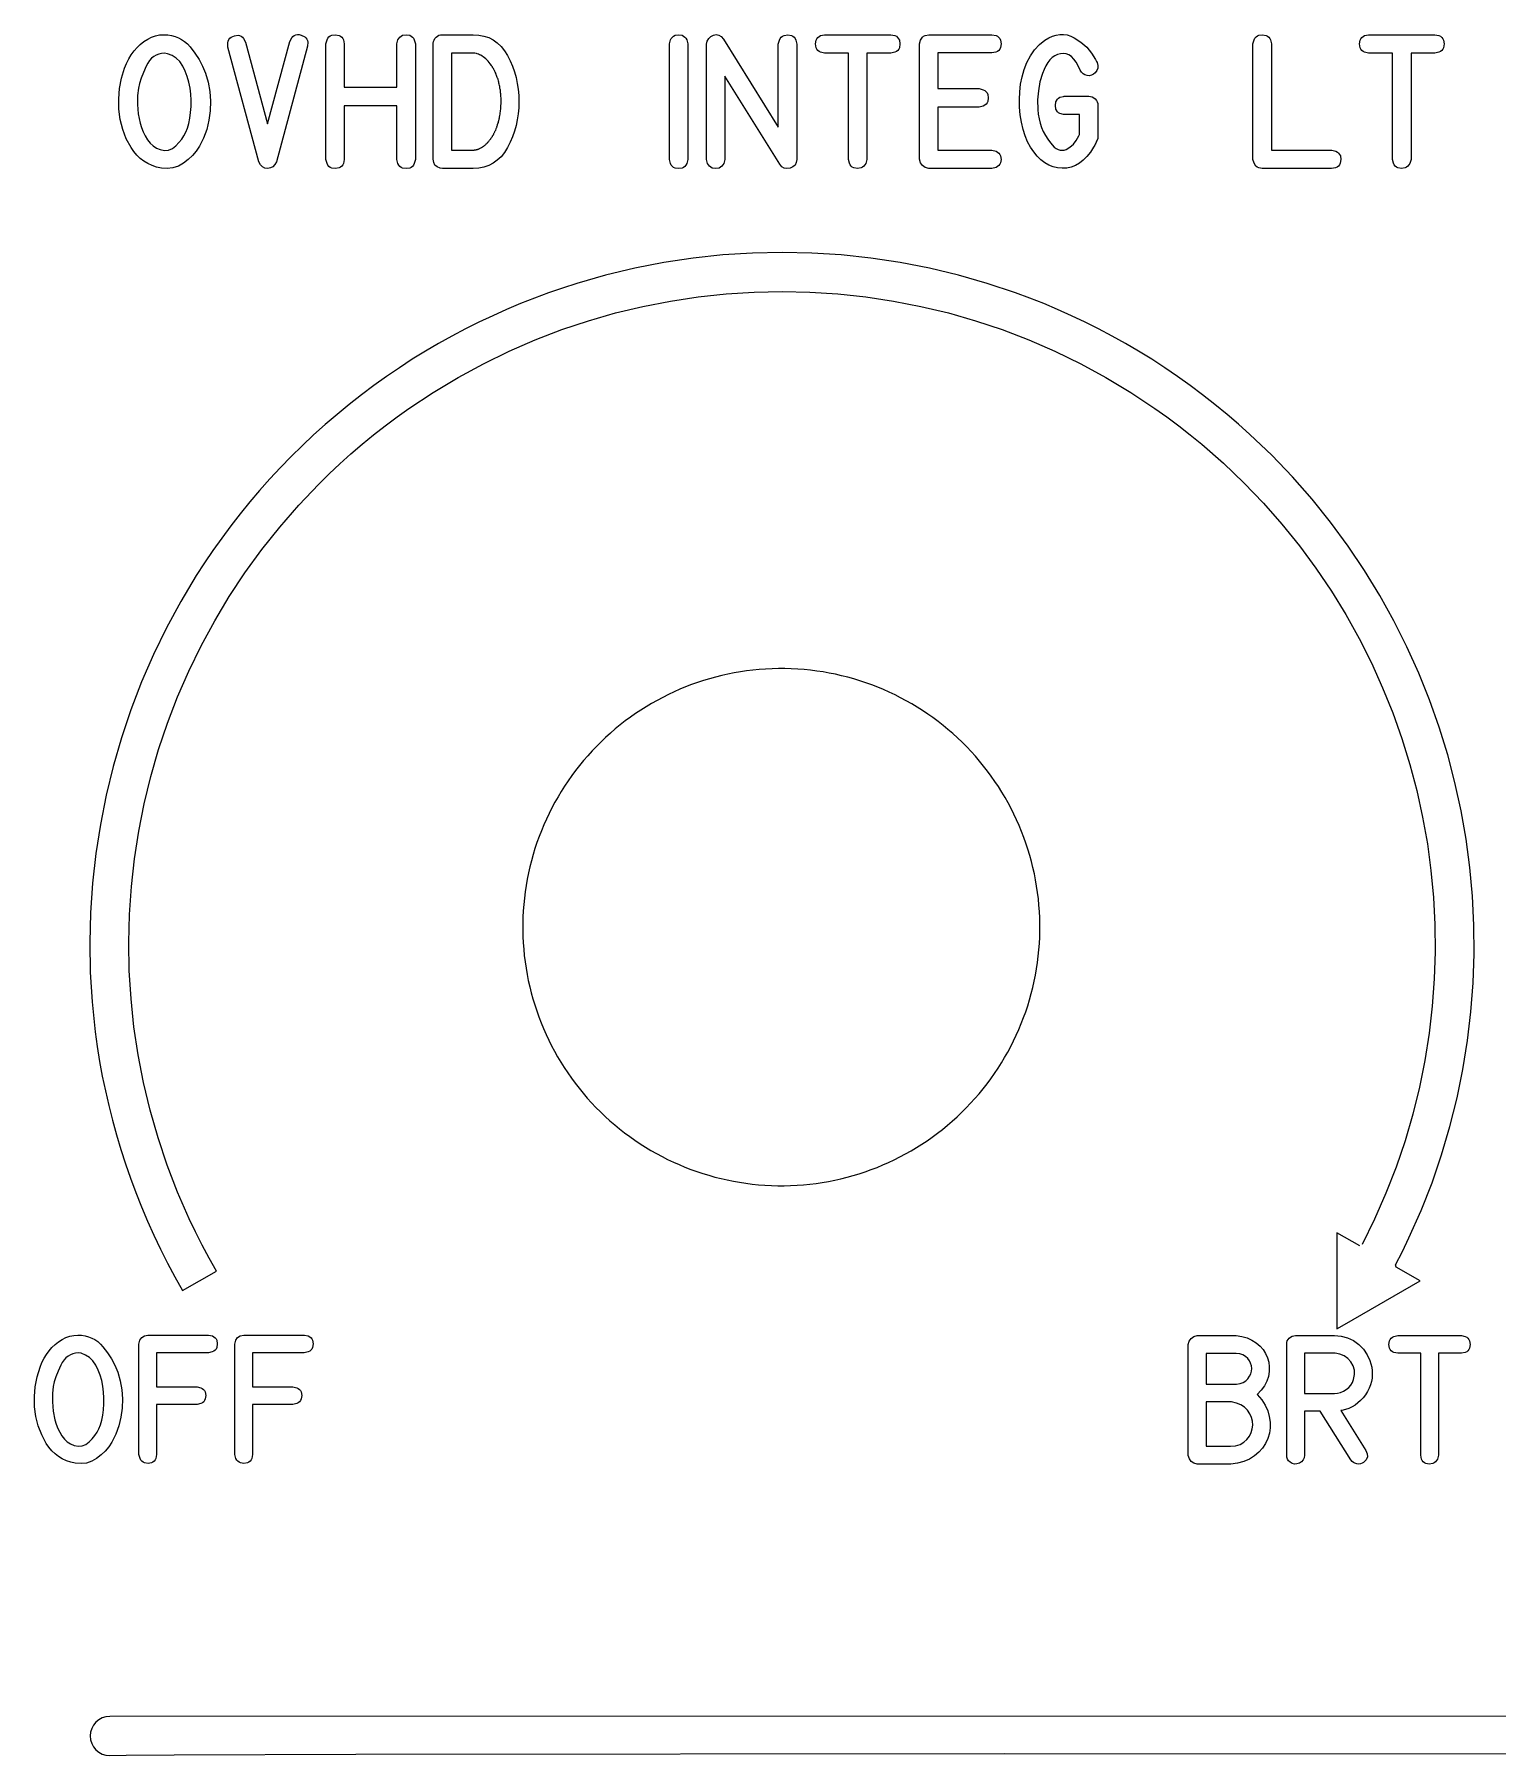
# Model space of a CAD drawing. Extents: x 361 to 684, y 82 to 686.
# Drawn here: x 543.9 to 577.57, y 127.32 to 166.93 of the extents above; entities that cross this region are included whole.
import ezdxf

# ---------------------------------------------------------------- set-up
doc = ezdxf.new("R2010")
doc.units = 0
for name, color, linetype in [('_BACKPANEL', 5, 'CONTINUOUS'), ('_ENGRAVING', 105, 'CONTINUOUS'), ('_TOPLAYER', 1, 'CONTINUOUS')]:
    doc.layers.add(name, color=color, linetype=linetype)

msp = doc.modelspace()

# ---------------------------------------------------------------- linework, layer by layer
at = {"layer": '_BACKPANEL'}
msp.add_lwpolyline([(561.17, 152.334, 0.414214), (555.139, 146.466, 0.414214), (561.007, 140.435, 0.414214), (567.038, 146.303, 0.414214)], format="xyb", close=True, dxfattribs=at)
at = {"layer": '_ENGRAVING'}
for points in [[(547.84, 166.036), (547.899, 165.826), (547.936, 165.612), (547.951, 165.394), (547.945, 165.172), (547.917, 164.953), (547.866, 164.743), (547.794, 164.544), (547.699, 164.354), (547.626, 164.243), (547.541, 164.141), (547.443, 164.048), (547.334, 163.963), (547.215, 163.896), (547.09, 163.855), (546.96, 163.839), (546.823, 163.85), (546.712, 163.875), (546.608, 163.91), (546.511, 163.955), (546.421, 164.009), (546.337, 164.073), (546.26, 164.147), (546.189, 164.232), (546.125, 164.325), (546.017, 164.529), (545.935, 164.743), (545.879, 164.969), (545.848, 165.206), (545.843, 165.446), (545.863, 165.684), (545.908, 165.919), (545.979, 166.15), (546.023, 166.261), (546.074, 166.365), (546.131, 166.46), (546.194, 166.547), (546.264, 166.627), (546.339, 166.699), (546.421, 166.763), (546.509, 166.819), (546.598, 166.864), (546.69, 166.896), (546.784, 166.915), (546.88, 166.921), (546.97, 166.917), (547.056, 166.904), (547.138, 166.882), (547.216, 166.852), (547.289, 166.812), (547.358, 166.764), (547.423, 166.708), (547.484, 166.642), (547.594, 166.5), (547.69, 166.351), (547.772, 166.197)], [(548.351, 166.637), (548.35, 166.734), (548.359, 166.774), (548.375, 166.809), (548.398, 166.839), (548.427, 166.864), (548.504, 166.899), (548.588, 166.907), (548.625, 166.9), (548.659, 166.885), (548.69, 166.862), (548.717, 166.831), (548.762, 166.747), (549.268, 164.871), (549.778, 166.765), (549.823, 166.85), (549.851, 166.881), (549.882, 166.903), (549.917, 166.918), (549.955, 166.924), (549.997, 166.923), (550.042, 166.913), (550.122, 166.876), (550.151, 166.851), (550.172, 166.821), (550.187, 166.787), (550.194, 166.747), (550.187, 166.655), (549.471, 163.999), (549.436, 163.931), (549.391, 163.883), (549.335, 163.854), (549.27, 163.844), (549.204, 163.853), (549.148, 163.881), (549.101, 163.928), (549.064, 163.993)], [(550.609, 164.05), (550.609, 166.708), (550.635, 166.802), (550.655, 166.839), (550.68, 166.869), (550.71, 166.892), (550.744, 166.909), (550.829, 166.921), (550.912, 166.906), (550.945, 166.889), (550.974, 166.866), (550.996, 166.836), (551.014, 166.8), (551.033, 166.708), (551.033, 165.714), (552.243, 165.714), (552.243, 166.708), (552.268, 166.801), (552.288, 166.837), (552.312, 166.867), (552.341, 166.89), (552.374, 166.907), (552.456, 166.921), (552.537, 166.908), (552.571, 166.891), (552.6, 166.868), (552.624, 166.838), (552.644, 166.801), (552.67, 166.708), (552.67, 164.05), (552.644, 163.958), (552.624, 163.921), (552.6, 163.892), (552.571, 163.869), (552.537, 163.852), (552.456, 163.839), (552.374, 163.853), (552.341, 163.869), (552.312, 163.892), (552.288, 163.922), (552.268, 163.958), (552.243, 164.05), (552.243, 165.287), (551.033, 165.287), (551.033, 164.05), (551.014, 163.959), (550.996, 163.924), (550.974, 163.894), (550.945, 163.871), (550.912, 163.854), (550.829, 163.84), (550.744, 163.852), (550.71, 163.868), (550.68, 163.891), (550.655, 163.921), (550.635, 163.957)], [(553.289, 166.921), (553.997, 166.921), (554.125, 166.914), (554.244, 166.891), (554.356, 166.854), (554.459, 166.801), (554.553, 166.733), (554.64, 166.651), (554.718, 166.553), (554.788, 166.44), (554.849, 166.319), (554.903, 166.194), (554.948, 166.066), (554.985, 165.935), (555.014, 165.801), (555.034, 165.665), (555.047, 165.525), (555.051, 165.382), (555.047, 165.239), (555.034, 165.1), (555.014, 164.963), (554.985, 164.829), (554.948, 164.698), (554.902, 164.57), (554.849, 164.446), (554.787, 164.324), (554.717, 164.211), (554.639, 164.113), (554.552, 164.031), (554.458, 163.963), (554.355, 163.911), (554.244, 163.873), (554.125, 163.85), (553.997, 163.843), (553.289, 163.843), (553.292, 163.843), (553.289, 163.843), (553.235, 163.852), (553.167, 163.879), (553.118, 163.922), (553.089, 163.981), (553.08, 164.056), (553.079, 164.056), (553.08, 166.711), (553.079, 166.723), (553.085, 166.763), (553.097, 166.799), (553.117, 166.833), (553.144, 166.863), (553.176, 166.889), (553.211, 166.907), (553.249, 166.918), (553.291, 166.921)], [(558.939, 164.05), (558.914, 163.958), (558.894, 163.921), (558.869, 163.892), (558.84, 163.869), (558.807, 163.852), (558.725, 163.839), (558.644, 163.853), (558.61, 163.869), (558.581, 163.892), (558.557, 163.922), (558.538, 163.958), (558.513, 164.05), (558.513, 166.708), (558.538, 166.801), (558.557, 166.837), (558.581, 166.867), (558.61, 166.89), (558.644, 166.907), (558.725, 166.921), (558.807, 166.908), (558.84, 166.891), (558.869, 166.868), (558.894, 166.838), (558.914, 166.801), (558.939, 166.708)], [(561.442, 164.05), (561.433, 163.979), (561.404, 163.921), (561.356, 163.878), (561.29, 163.85), (561.218, 163.839), (561.154, 163.851), (561.099, 163.884), (561.053, 163.939), (559.79, 165.964), (559.79, 164.05), (559.764, 163.958), (559.72, 163.893), (559.692, 163.87), (559.658, 163.853), (559.577, 163.84), (559.497, 163.853), (559.464, 163.87), (559.435, 163.893), (559.391, 163.958), (559.366, 164.05), (559.366, 166.705), (559.385, 166.776), (559.418, 166.835), (559.465, 166.879), (559.526, 166.911), (559.592, 166.924), (559.652, 166.912), (559.707, 166.877), (559.756, 166.818), (561.018, 164.79), (561.018, 166.705), (561.043, 166.799), (561.062, 166.836), (561.087, 166.866), (561.117, 166.889), (561.152, 166.905), (561.237, 166.918), (561.321, 166.903), (561.355, 166.887), (561.383, 166.863), (561.406, 166.833), (561.424, 166.797), (561.442, 166.705)], [(562.636, 164.053), (562.636, 166.497), (562.084, 166.497), (561.992, 166.517), (561.956, 166.535), (561.926, 166.558), (561.903, 166.588), (561.887, 166.622), (561.874, 166.709), (561.888, 166.795), (561.904, 166.83), (561.927, 166.859), (561.957, 166.883), (561.992, 166.901), (562.084, 166.921), (563.61, 166.921), (563.7, 166.902), (563.736, 166.884), (563.765, 166.86), (563.788, 166.83), (563.804, 166.795), (563.818, 166.709), (563.805, 166.622), (563.789, 166.587), (563.766, 166.558), (563.737, 166.534), (563.701, 166.516), (563.61, 166.497), (563.059, 166.497), (563.059, 164.053), (563.033, 163.96), (563.012, 163.924), (562.987, 163.894), (562.957, 163.871), (562.922, 163.855), (562.838, 163.843), (562.755, 163.857), (562.722, 163.874), (562.694, 163.897), (562.671, 163.927), (562.654, 163.962)], [(565.935, 166.502), (564.689, 166.502), (564.689, 165.68), (565.639, 165.68), (565.732, 165.655), (565.769, 165.635), (565.799, 165.61), (565.822, 165.581), (565.838, 165.547), (565.851, 165.466), (565.838, 165.384), (565.821, 165.35), (565.798, 165.321), (565.768, 165.297), (565.732, 165.277), (565.639, 165.253), (564.689, 165.253), (564.689, 164.265), (565.935, 164.265), (566.028, 164.24), (566.064, 164.221), (566.094, 164.197), (566.117, 164.168), (566.134, 164.134), (566.147, 164.053), (566.134, 163.973), (566.117, 163.939), (566.094, 163.911), (566.064, 163.887), (566.028, 163.867), (565.935, 163.843), (564.48, 163.843), (564.396, 163.865), (564.333, 163.908), (564.289, 163.972), (564.266, 164.056), (564.266, 166.711), (564.291, 166.798), (564.334, 166.863), (564.363, 166.886), (564.397, 166.904), (564.48, 166.921), (565.935, 166.921), (566.028, 166.902), (566.064, 166.884), (566.094, 166.86), (566.117, 166.831), (566.133, 166.796), (566.146, 166.71), (566.133, 166.624), (566.116, 166.59), (566.093, 166.561), (566.063, 166.538), (566.027, 166.52)], [(567.593, 165.083), (567.579, 165.085), (567.499, 165.106), (567.468, 165.124), (567.442, 165.148), (567.407, 165.21), (567.396, 165.293), (567.407, 165.376), (567.442, 165.439), (567.468, 165.462), (567.499, 165.481), (567.579, 165.502), (567.593, 165.505), (567.606, 165.505), (568.161, 165.505), (568.203, 165.501), (568.242, 165.49), (568.278, 165.47), (568.311, 165.443), (568.338, 165.41), (568.357, 165.374), (568.369, 165.335), (568.373, 165.293), (568.373, 164.531), (568.355, 164.492), (568.344, 164.468), (568.334, 164.446), (568.322, 164.423), (568.31, 164.401), (568.299, 164.378), (568.287, 164.355), (568.274, 164.333), (568.199, 164.217), (568.119, 164.117), (568.035, 164.032), (567.947, 163.964), (567.854, 163.911), (567.757, 163.874), (567.655, 163.853), (567.549, 163.848), (567.443, 163.858), (567.341, 163.883), (567.244, 163.922), (567.151, 163.976), (567.062, 164.045), (566.978, 164.128), (566.898, 164.225), (566.822, 164.337), (566.756, 164.458), (566.7, 164.593), (566.653, 164.743), (566.614, 164.906), (566.586, 165.078), (566.57, 165.252), (566.566, 165.428), (566.574, 165.605), (566.594, 165.782), (566.629, 165.954), (566.677, 166.121), (566.74, 166.285), (566.818, 166.438), (566.913, 166.574), (567.026, 166.694), (567.155, 166.797), (567.242, 166.849), (567.327, 166.888), (567.412, 166.914), (567.497, 166.928), (567.581, 166.928), (567.664, 166.915), (567.747, 166.89), (567.829, 166.851), (567.982, 166.753), (568.115, 166.636), (568.227, 166.5), (568.319, 166.347), (568.331, 166.323), (568.34, 166.302), (568.352, 166.279), (568.369, 166.211), (568.368, 166.15), (568.349, 166.095), (568.313, 166.047), (568.268, 166.01), (568.222, 165.988), (568.174, 165.978), (568.123, 165.983), (568.075, 165.998), (568.033, 166.024), (567.996, 166.059), (567.966, 166.104), (567.92, 166.205), (567.871, 166.291), (567.819, 166.361), (567.764, 166.417), (567.706, 166.456), (567.645, 166.481), (567.58, 166.49), (567.512, 166.484), (567.445, 166.465), (567.382, 166.435), (567.324, 166.394), (567.27, 166.343), (567.22, 166.281), (567.175, 166.208), (567.134, 166.124), (567.097, 166.03), (567.039, 165.834), (567.003, 165.631), (566.986, 165.42), (566.99, 165.202), (567.001, 165.094), (567.019, 164.988), (567.044, 164.886), (567.077, 164.788), (567.116, 164.693), (567.163, 164.602), (567.217, 164.515), (567.279, 164.431), (567.369, 164.335), (567.414, 164.302), (567.459, 164.279), (567.505, 164.265), (567.55, 164.262), (567.596, 164.268), (567.642, 164.283), (567.73, 164.334), (567.808, 164.402), (567.876, 164.488), (567.934, 164.591), (567.951, 164.625), (567.951, 165.083)], [(572.155, 163.841), (572.072, 163.859), (572.038, 163.876), (572.009, 163.9), (571.965, 163.963), (571.941, 164.05), (571.941, 166.708), (571.967, 166.802), (571.987, 166.839), (572.012, 166.869), (572.042, 166.892), (572.077, 166.909), (572.161, 166.921), (572.244, 166.906), (572.278, 166.889), (572.306, 166.866), (572.329, 166.836), (572.346, 166.8), (572.365, 166.708), (572.365, 164.261), (573.753, 164.262), (573.846, 164.24), (573.882, 164.221), (573.912, 164.196), (573.935, 164.167), (573.951, 164.132), (573.964, 164.047), (573.95, 163.962), (573.933, 163.928), (573.91, 163.899), (573.88, 163.877), (573.843, 163.859), (573.751, 163.841)], [(575.154, 164.053), (575.154, 166.497), (574.602, 166.497), (574.51, 166.517), (574.474, 166.535), (574.444, 166.558), (574.421, 166.588), (574.405, 166.622), (574.392, 166.709), (574.406, 166.795), (574.422, 166.83), (574.445, 166.859), (574.474, 166.883), (574.51, 166.901), (574.602, 166.921), (576.128, 166.921), (576.218, 166.902), (576.254, 166.884), (576.283, 166.86), (576.306, 166.83), (576.322, 166.795), (576.336, 166.709), (576.323, 166.622), (576.307, 166.587), (576.284, 166.558), (576.255, 166.534), (576.219, 166.516), (576.128, 166.497), (575.577, 166.497), (575.577, 164.053), (575.551, 163.96), (575.53, 163.924), (575.505, 163.894), (575.475, 163.871), (575.44, 163.855), (575.356, 163.843), (575.273, 163.857), (575.24, 163.874), (575.212, 163.897), (575.189, 163.927), (575.172, 163.962)], [(546.892, 166.494), (546.825, 166.49), (546.762, 166.476), (546.703, 166.453), (546.649, 166.42), (546.599, 166.378), (546.553, 166.327), (546.511, 166.267), (546.473, 166.197), (546.409, 166.053), (546.357, 165.921), (546.319, 165.799), (546.294, 165.689), (546.274, 165.519), (546.273, 165.317), (546.292, 165.101), (546.336, 164.887), (546.367, 164.783), (546.405, 164.685), (546.45, 164.591), (546.503, 164.504), (546.563, 164.425), (546.631, 164.362), (546.708, 164.312), (546.794, 164.277), (546.896, 164.258), (546.99, 164.265), (547.077, 164.299), (547.157, 164.361), (547.229, 164.437), (547.291, 164.515), (547.344, 164.596), (547.388, 164.679), (547.425, 164.772), (547.455, 164.879), (547.479, 164.999), (547.497, 165.133), (547.507, 165.273), (547.508, 165.413), (547.5, 165.554), (547.483, 165.694), (547.457, 165.831), (547.42, 165.96), (547.373, 166.083), (547.316, 166.199), (547.247, 166.301), (547.165, 166.383), (547.069, 166.444), (546.961, 166.485)], [(553.997, 164.267), (554.003, 164.267), (554.011, 164.267), (554.016, 164.268), (554.023, 164.268), (554.029, 164.269), (554.038, 164.27), (554.044, 164.271), (554.051, 164.271), (554.057, 164.272), (554.065, 164.273), (554.077, 164.276), (554.083, 164.278), (554.09, 164.282), (554.097, 164.283), (554.105, 164.285), (554.111, 164.286), (554.119, 164.289), (554.132, 164.295), (554.147, 164.301), (554.153, 164.304), (554.161, 164.307), (554.173, 164.315), (554.188, 164.322), (554.194, 164.326), (554.202, 164.331), (554.215, 164.34), (554.222, 164.344), (554.23, 164.349), (554.236, 164.354), (554.244, 164.36), (554.25, 164.364), (554.257, 164.369), (554.272, 164.381), (554.284, 164.393), (554.29, 164.399), (554.298, 164.407), (554.304, 164.413), (554.311, 164.42), (554.325, 164.432), (554.331, 164.438), (554.338, 164.446), (554.344, 164.452), (554.352, 164.461), (554.364, 164.476), (554.377, 164.492), (554.389, 164.509), (554.395, 164.517), (554.403, 164.525), (554.408, 164.534), (554.415, 164.543), (554.42, 164.553), (554.427, 164.563), (554.439, 164.581), (554.444, 164.591), (554.451, 164.6), (554.456, 164.61), (554.463, 164.62), (554.472, 164.64), (554.477, 164.65), (554.484, 164.662), (554.489, 164.672), (554.496, 164.683), (554.5, 164.694), (554.505, 164.706), (554.516, 164.728), (554.526, 164.752), (554.53, 164.764), (554.535, 164.776), (554.539, 164.788), (554.544, 164.802), (554.552, 164.826), (554.556, 164.838), (554.561, 164.852), (554.568, 164.877), (554.577, 164.903), (554.58, 164.915), (554.583, 164.93), (554.586, 164.942), (554.591, 164.957), (554.593, 164.968), (554.597, 164.982), (554.601, 165.011), (554.604, 165.024), (554.607, 165.038), (554.609, 165.051), (554.612, 165.065), (554.616, 165.094), (554.619, 165.107), (554.622, 165.122), (554.625, 165.151), (554.626, 165.163), (554.628, 165.179), (554.631, 165.208), (554.633, 165.236), (554.634, 165.266), (554.636, 165.295), (554.637, 165.309), (554.639, 165.325), (554.64, 165.338), (554.64, 165.354), (554.64, 165.367), (554.64, 165.382), (554.64, 165.396), (554.64, 165.411), (554.64, 165.425), (554.639, 165.441), (554.639, 165.454), (554.639, 165.469), (554.636, 165.499), (554.634, 165.526), (554.631, 165.558), (554.63, 165.585), (554.627, 165.614), (554.625, 165.627), (554.624, 165.642), (554.618, 165.671), (554.615, 165.683), (554.613, 165.698), (554.609, 165.726), (554.604, 165.755), (554.597, 165.782), (554.592, 165.808), (554.588, 165.82), (554.585, 165.835), (554.58, 165.847), (554.577, 165.862), (554.57, 165.887), (554.562, 165.913), (554.557, 165.924), (554.553, 165.937), (554.544, 165.962), (554.535, 165.986), (554.53, 165.998), (554.526, 166.01), (554.52, 166.021), (554.516, 166.033), (554.505, 166.056), (554.496, 166.077), (554.486, 166.099), (554.48, 166.109), (554.475, 166.119), (554.463, 166.14), (554.451, 166.159), (554.444, 166.169), (554.439, 166.179), (554.427, 166.197), (554.421, 166.206), (554.417, 166.215), (554.391, 166.249), (554.367, 166.282), (554.34, 166.313), (554.313, 166.341), (554.287, 166.367), (554.259, 166.389), (554.23, 166.412), (554.202, 166.431), (554.175, 166.448), (554.147, 166.461), (554.119, 166.472), (554.09, 166.482), (554.077, 166.486), (554.065, 166.491), (554.038, 166.496), (554.011, 166.497), (554.003, 166.497), (553.997, 166.497), (553.501, 166.497), (553.501, 164.267)], [(545.82, 136.146), (545.876, 135.945), (545.912, 135.739), (545.926, 135.53), (545.921, 135.317), (545.894, 135.106), (545.845, 134.905), (545.776, 134.714), (545.685, 134.532), (545.615, 134.425), (545.533, 134.328), (545.439, 134.238), (545.334, 134.157), (545.22, 134.092), (545.1, 134.052), (544.975, 134.038), (544.843, 134.048), (544.737, 134.072), (544.638, 134.105), (544.544, 134.148), (544.457, 134.201), (544.377, 134.262), (544.303, 134.333), (544.235, 134.414), (544.174, 134.504), (544.07, 134.699), (543.991, 134.905), (543.937, 135.122), (543.908, 135.349), (543.903, 135.58), (543.922, 135.809), (543.966, 136.034), (544.033, 136.256), (544.076, 136.363), (544.125, 136.462), (544.179, 136.553), (544.24, 136.637), (544.307, 136.714), (544.379, 136.783), (544.457, 136.844), (544.542, 136.898), (544.628, 136.941), (544.716, 136.972), (544.806, 136.99), (544.898, 136.996), (544.985, 136.992), (545.068, 136.98), (545.146, 136.959), (545.221, 136.929), (545.291, 136.892), (545.358, 136.846), (545.42, 136.791), (545.478, 136.729), (545.584, 136.592), (545.676, 136.449), (545.755, 136.301)], [(546.308, 134.246), (546.308, 136.791), (546.331, 136.876), (546.372, 136.938), (546.433, 136.978), (546.513, 136.996), (547.91, 136.996), (547.997, 136.978), (548.032, 136.96), (548.06, 136.937), (548.082, 136.909), (548.098, 136.876), (548.11, 136.792), (548.098, 136.709), (548.082, 136.676), (548.059, 136.648), (548.031, 136.625), (547.996, 136.608), (547.907, 136.591), (546.714, 136.591), (546.714, 135.802), (547.644, 135.802), (547.732, 135.784), (547.766, 135.767), (547.794, 135.746), (547.816, 135.719), (547.833, 135.687), (547.846, 135.607), (547.835, 135.526), (547.819, 135.493), (547.797, 135.464), (547.769, 135.44), (547.734, 135.421), (547.644, 135.396), (546.714, 135.396), (546.714, 134.246), (546.696, 134.159), (546.679, 134.124), (546.657, 134.096), (546.63, 134.074), (546.598, 134.058), (546.518, 134.044), (546.437, 134.056), (546.404, 134.071), (546.375, 134.093), (546.351, 134.122), (546.332, 134.157)], [(548.514, 134.246), (548.514, 136.791), (548.537, 136.876), (548.579, 136.938), (548.639, 136.978), (548.719, 136.996), (550.116, 136.996), (550.204, 136.978), (550.238, 136.96), (550.267, 136.937), (550.288, 136.909), (550.304, 136.876), (550.317, 136.792), (550.304, 136.709), (550.288, 136.676), (550.266, 136.648), (550.237, 136.625), (550.202, 136.608), (550.113, 136.591), (548.92, 136.591), (548.92, 135.802), (549.851, 135.802), (549.938, 135.784), (549.972, 135.767), (550.001, 135.746), (550.023, 135.719), (550.039, 135.687), (550.053, 135.607), (550.041, 135.526), (550.026, 135.493), (550.004, 135.464), (549.975, 135.44), (549.94, 135.421), (549.851, 135.396), (548.92, 135.396), (548.92, 134.246), (548.902, 134.159), (548.886, 134.124), (548.864, 134.096), (548.837, 134.074), (548.804, 134.058), (548.724, 134.044), (548.643, 134.056), (548.61, 134.071), (548.581, 134.093), (548.557, 134.122), (548.538, 134.157)], [(571.555, 136.985), (571.687, 136.966), (571.808, 136.932), (571.917, 136.883), (572.016, 136.819), (572.103, 136.744), (572.175, 136.662), (572.232, 136.572), (572.276, 136.475), (572.304, 136.373), (572.316, 136.267), (572.314, 136.158), (572.295, 136.046), (572.259, 135.935), (572.205, 135.828), (572.132, 135.726), (572.04, 135.628), (572.141, 135.509), (572.221, 135.385), (572.279, 135.256), (572.317, 135.123), (572.336, 134.989), (572.336, 134.86), (572.319, 134.736), (572.283, 134.615), (572.231, 134.502), (572.162, 134.397), (572.077, 134.302), (571.975, 134.215), (571.859, 134.141), (571.729, 134.086), (571.587, 134.048), (571.431, 134.029), (571.427, 134.029), (570.658, 134.029), (570.579, 134.05), (570.518, 134.091), (570.477, 134.151), (570.453, 134.229), (570.453, 136.78), (570.475, 136.86), (570.517, 136.921), (570.578, 136.963), (570.658, 136.985)], [(574.539, 134.342), (574.571, 134.263), (574.573, 134.192), (574.545, 134.126), (574.487, 134.068), (574.451, 134.047), (574.413, 134.035), (574.372, 134.03), (574.328, 134.034), (574.286, 134.046), (574.25, 134.065), (574.22, 134.091), (574.196, 134.124), (573.484, 135.249), (573.123, 135.249), (573.123, 134.232), (573.116, 134.174), (573.095, 134.124), (573.059, 134.083), (573.009, 134.051), (572.953, 134.031), (572.899, 134.028), (572.846, 134.042), (572.795, 134.072), (572.761, 134.104), (572.736, 134.141), (572.721, 134.184), (572.716, 134.232), (572.716, 136.783), (572.72, 136.824), (572.73, 136.861), (572.749, 136.895), (572.774, 136.926), (572.805, 136.952), (572.839, 136.971), (572.877, 136.982), (572.918, 136.985), (573.815, 136.985), (573.971, 136.973), (574.117, 136.934), (574.252, 136.87), (574.376, 136.78), (574.484, 136.67), (574.569, 136.546), (574.632, 136.409), (574.672, 136.258), (574.683, 136.174), (574.686, 136.091), (574.68, 136.009), (574.667, 135.929), (574.645, 135.851), (574.614, 135.774), (574.575, 135.698), (574.529, 135.623), (574.475, 135.553), (574.418, 135.49), (574.357, 135.434), (574.291, 135.386), (574.221, 135.345), (574.147, 135.311), (574.069, 135.284), (573.986, 135.264), (573.959, 135.26)], [(575.801, 134.231), (575.801, 136.578), (575.271, 136.578), (575.183, 136.597), (575.148, 136.614), (575.12, 136.637), (575.098, 136.665), (575.082, 136.698), (575.07, 136.781), (575.083, 136.864), (575.099, 136.897), (575.121, 136.926), (575.149, 136.949), (575.184, 136.966), (575.271, 136.985), (576.737, 136.985), (576.824, 136.967), (576.858, 136.949), (576.886, 136.926), (576.908, 136.898), (576.924, 136.865), (576.937, 136.781), (576.925, 136.698), (576.909, 136.664), (576.887, 136.636), (576.859, 136.614), (576.825, 136.596), (576.737, 136.578), (576.208, 136.578), (576.208, 134.231), (576.183, 134.141), (576.139, 134.078), (576.11, 134.056), (576.076, 134.04), (575.995, 134.029), (575.916, 134.042), (575.884, 134.058), (575.857, 134.08), (575.835, 134.109), (575.819, 134.143)], [(544.91, 136.587), (544.845, 136.582), (544.785, 136.569), (544.729, 136.546), (544.677, 136.515), (544.628, 136.475), (544.584, 136.426), (544.544, 136.368), (544.508, 136.301), (544.446, 136.163), (544.397, 136.036), (544.36, 135.919), (544.335, 135.813), (544.317, 135.65), (544.315, 135.457), (544.334, 135.249), (544.376, 135.043), (544.406, 134.944), (544.443, 134.849), (544.486, 134.76), (544.536, 134.675), (544.594, 134.6), (544.659, 134.539), (544.734, 134.492), (544.816, 134.458), (544.914, 134.439), (545.004, 134.446), (545.088, 134.479), (545.164, 134.538), (545.233, 134.611), (545.293, 134.686), (545.344, 134.764), (545.386, 134.843), (545.421, 134.933), (545.45, 135.035), (545.473, 135.151), (545.491, 135.279), (545.5, 135.414), (545.501, 135.549), (545.494, 135.684), (545.478, 135.818), (545.452, 135.949), (545.417, 136.074), (545.372, 136.192), (545.317, 136.303), (545.25, 136.401), (545.172, 136.48), (545.08, 136.538), (544.976, 136.578)], [(571.555, 136.575), (570.862, 136.575), (570.862, 135.864), (571.559, 135.864), (571.643, 135.879), (571.716, 135.905), (571.776, 135.943), (571.826, 135.993), (571.864, 136.049), (571.891, 136.107), (571.906, 136.167), (571.911, 136.23), (571.904, 136.291), (571.887, 136.35), (571.859, 136.407), (571.819, 136.461), (571.769, 136.507), (571.708, 136.542), (571.637, 136.564)], [(573.815, 135.654), (573.887, 135.66), (573.956, 135.677), (574.023, 135.705), (574.087, 135.744), (574.144, 135.792), (574.191, 135.847), (574.228, 135.909), (574.255, 135.978), (574.277, 136.086), (574.273, 136.189), (574.245, 136.287), (574.193, 136.38), (574.122, 136.46), (574.038, 136.519), (573.943, 136.559), (573.835, 136.578), (573.123, 136.578), (573.123, 135.654)], [(571.427, 134.437), (571.542, 134.451), (571.643, 134.482), (571.729, 134.53), (571.801, 134.596), (571.857, 134.672), (571.898, 134.753), (571.924, 134.837), (571.934, 134.926), (571.929, 135.015), (571.908, 135.101), (571.871, 135.185), (571.818, 135.266), (571.749, 135.337), (571.664, 135.393), (571.562, 135.433), (571.444, 135.458), (570.862, 135.458), (570.862, 134.437)]]:
    msp.add_lwpolyline(points, close=True, dxfattribs=at)
for points in [[(574.396, 139.047), (573.868, 139.351), (573.868, 137.139), (574.048, 137.242), (575.786, 138.244), (575.236, 138.562), (575.222, 138.611), (575.38, 138.921), (575.53, 139.233), (575.81, 139.864), (576.06, 140.503), (576.281, 141.147), (576.473, 141.798), (576.637, 142.453), (576.772, 143.112), (576.878, 143.773), (576.957, 144.437), (577.007, 145.102), (577.03, 145.767), (577.025, 146.431), (576.992, 147.094), (576.932, 147.754), (576.845, 148.41), (576.73, 149.063), (576.589, 149.71), (576.421, 150.351), (576.226, 150.985), (576.005, 151.612), (575.757, 152.229), (575.483, 152.837), (575.184, 153.434), (574.858, 154.02), (574.507, 154.593), (574.13, 155.154), (573.728, 155.7), (573.301, 156.23), (572.849, 156.745), (572.371, 157.243), (572.124, 157.486), (571.87, 157.724), (571.609, 157.957), (571.343, 158.185), (571.064, 158.415), (570.78, 158.636), (570.493, 158.851), (570.203, 159.058), (569.909, 159.258), (569.611, 159.451), (569.31, 159.637), (569.007, 159.815), (568.7, 159.986), (568.39, 160.15), (568.078, 160.306), (567.763, 160.455), (567.445, 160.597), (567.125, 160.732), (566.803, 160.859), (566.479, 160.979), (565.824, 161.197), (565.163, 161.386), (564.496, 161.546), (563.824, 161.677), (563.147, 161.779), (562.468, 161.852), (561.787, 161.895), (561.105, 161.91), (560.423, 161.895), (559.741, 161.852), (559.062, 161.779), (558.386, 161.677), (557.714, 161.546), (557.046, 161.386), (556.385, 161.197), (556.057, 161.092), (555.731, 160.979), (555.406, 160.859), (555.084, 160.732), (554.764, 160.597), (554.447, 160.455), (554.132, 160.306), (553.819, 160.15), (553.51, 159.986), (553.203, 159.815), (552.899, 159.637), (552.598, 159.451), (552.301, 159.258), (552.007, 159.058), (551.716, 158.851), (551.429, 158.636), (551.146, 158.415), (550.866, 158.185), (550.592, 157.95), (550.325, 157.71), (550.063, 157.464), (549.809, 157.214), (549.561, 156.959), (549.319, 156.7), (549.084, 156.436), (548.856, 156.168), (548.634, 155.895), (548.419, 155.619), (548.211, 155.338), (548.009, 155.054), (547.814, 154.766), (547.626, 154.474), (547.445, 154.179), (547.27, 153.881), (546.942, 153.274), (546.641, 152.656), (546.367, 152.026), (546.121, 151.387), (545.904, 150.739), (545.714, 150.083), (545.553, 149.419), (545.42, 148.75), (545.316, 148.076), (545.24, 147.397), (545.194, 146.716), (545.177, 146.032), (545.189, 145.348), (545.231, 144.663), (545.302, 143.979), (545.349, 143.637), (545.403, 143.296), (545.465, 142.956), (545.535, 142.617), (545.612, 142.279), (545.696, 141.941), (545.788, 141.605), (545.888, 141.27), (545.996, 140.937), (546.111, 140.605), (546.233, 140.275), (546.364, 139.947), (546.502, 139.62), (546.648, 139.296), (546.802, 138.974), (546.963, 138.654), (547.133, 138.336), (547.31, 138.021), (548.089, 138.471), (547.922, 138.768), (547.762, 139.068), (547.609, 139.37), (547.464, 139.674), (547.196, 140.288), (546.957, 140.91), (546.747, 141.538), (546.565, 142.171), (546.413, 142.808), (546.289, 143.449), (546.193, 144.093), (546.125, 144.738), (546.086, 145.384), (546.074, 146.03), (546.09, 146.675), (546.134, 147.318), (546.205, 147.958), (546.303, 148.594), (546.428, 149.225), (546.581, 149.851), (546.76, 150.47), (546.965, 151.081), (547.197, 151.684), (547.455, 152.278), (547.739, 152.861), (548.05, 153.433), (548.385, 153.993), (548.747, 154.54), (549.134, 155.073), (549.546, 155.591), (549.984, 156.093), (550.446, 156.579), (550.686, 156.815), (550.933, 157.047), (551.186, 157.274), (551.445, 157.496), (551.708, 157.712), (551.976, 157.922), (552.247, 158.125), (552.521, 158.32), (553.08, 158.691), (553.65, 159.035), (554.232, 159.351), (554.824, 159.639), (555.425, 159.9), (556.035, 160.134), (556.652, 160.34), (557.276, 160.519), (557.905, 160.67), (558.539, 160.793), (559.177, 160.89), (559.818, 160.958), (560.46, 160.999), (561.104, 161.013), (561.747, 160.999), (562.39, 160.958), (563.03, 160.89), (563.668, 160.793), (564.302, 160.67), (564.932, 160.519), (565.555, 160.34), (566.173, 160.134), (566.782, 159.9), (567.384, 159.639), (567.976, 159.351), (568.557, 159.035), (569.128, 158.691), (569.686, 158.32), (569.961, 158.125), (570.232, 157.922), (570.499, 157.712), (570.763, 157.496), (571.259, 157.061), (571.731, 156.609), (572.181, 156.141), (572.607, 155.656), (573.01, 155.157), (573.388, 154.643), (573.744, 154.117), (574.075, 153.577), (574.382, 153.027), (574.665, 152.465), (574.923, 151.894), (575.157, 151.313), (575.366, 150.724), (575.55, 150.128), (575.71, 149.525), (575.844, 148.917), (575.953, 148.303), (576.036, 147.686), (576.094, 147.065), (576.126, 146.442), (576.133, 145.817), (576.113, 145.192), (576.067, 144.566), (575.995, 143.942), (575.896, 143.319), (575.771, 142.699), (575.619, 142.083), (575.44, 141.47), (575.234, 140.863), (575.001, 140.262), (574.74, 139.667), (574.452, 139.08)], [(678.669, 128.225), (545.638, 128.221), (545.547, 128.212), (545.463, 128.186), (545.386, 128.144), (545.319, 128.089), (545.264, 128.023), (545.222, 127.947), (545.196, 127.862), (545.187, 127.771), (545.196, 127.68), (545.222, 127.596), (545.263, 127.519), (545.319, 127.452), (545.385, 127.397), (545.462, 127.355), (545.547, 127.329), (545.638, 127.32), (546.015, 127.329), (547.115, 127.338), (551.296, 127.351), (566.232, 127.365), (611.65, 127.362)]]:
    msp.add_lwpolyline(points, dxfattribs=at)
at = {"layer": '_TOPLAYER'}
msp.add_lwpolyline([(561.17, 152.334, 0.414214), (555.139, 146.466, 0.414214), (561.007, 140.435, 0.414214), (567.038, 146.303, 0.414214)], format="xyb", close=True, dxfattribs=at)

doc.saveas('drawing.dxf')
